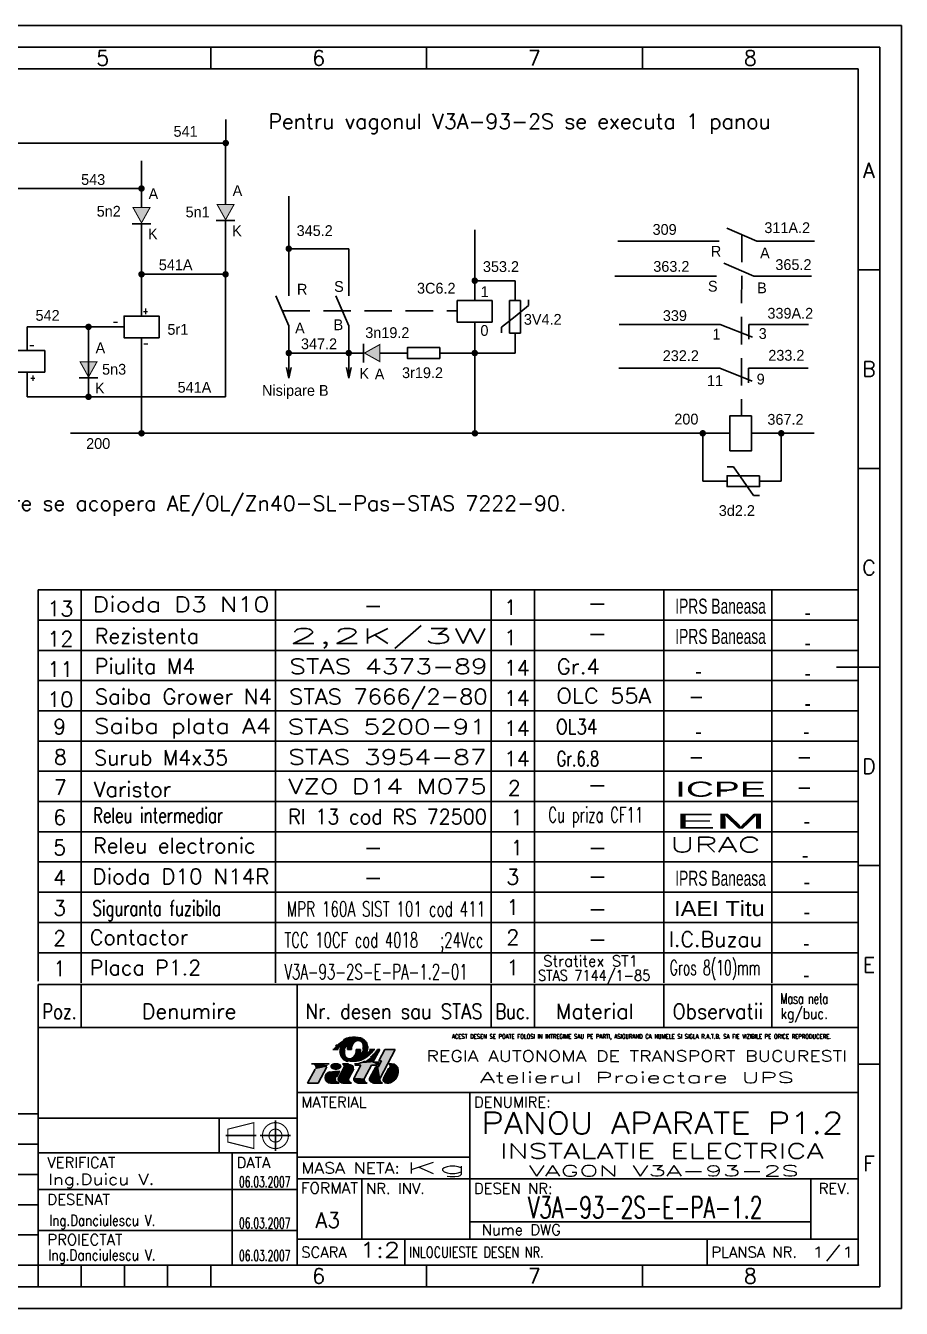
# Model space of a CAD drawing. Header units: millimetres. Extents: x 25 to 865, y 6 to 303.
# Drawn here: x 242.6 to 445.4, y 5.7 to 302.7 of the extents above; entities that cross this region are included whole.
import ezdxf
from ezdxf.enums import TextEntityAlignment as Align

# ---------------------------------------------------------------- set-up
doc = ezdxf.new("R2010")
doc.units = ezdxf.units.MM
doc.linetypes.add('DASHED2', pattern=[9.525, 6.35, -3.175])
doc.layers.add('LIN_GR', color=3, linetype='Continuous')
doc.layers.add('LIN_SUB', color=7, linetype='Continuous')
doc.styles.add('ISO', font='SIMPLEX.shx')
doc.styles.add('ISOCP', font='SIMPLEX.SHX')
doc.styles.add('ROMANC', font='romanc')
doc.styles.add('ROMANS', font='romans', dxfattribs={"width": 0.8})

# ---------------------------------------------------------------- blocks, each defined once
blk = doc.blocks.new('ind3_12')
at = {"color": 70}
for p, q in [((0, 55), (-190, 55)), ((-190, 55), (-190, 0)), ((-130, 55), (-130, 0)), ((-130, 40), (0, 40)), ((-190, 26), (-130, 26))]:
    blk.add_line(p, q, dxfattribs=at)
at = {"color": 40}
for p, q in [((-121.71, 49.9), (-120.46, 49.9)), ((-118.34, 49.9), (-117.36, 49.9)), ((-115.31, 49.9), (-116.29, 49.9)), ((-111.94, 49.9), (-113.19, 49.9)), ((-112.95, 48.16), (-112.68, 48.4)), ((-112.68, 48.4), (-112.61, 48.47)), ((-110.84, 49.9), (-112.41, 46.97)), ((-110.84, 49.9), (-111.36, 49.9)), ((-109.64, 49.9), (-111.01, 47.32)), ((-107.23, 49.9), (-110.77, 43.26)), ((-107.23, 49.9), (-109.64, 49.9)), ((-125.82, 45.38), (-127.54, 42.15)), ((-122.56, 46.63), (-126.68, 46.63)), ((-123.11, 45.94), (-125.13, 42.15)), ((-120.12, 44.91), (-120.81, 43.6)), ((-119.12, 45.67), (-120.36, 43.36)), ((-118.05, 46.63), (-119.46, 46.63)), ((-116.85, 45.42), (-118, 43.26)), ((-115.18, 46.28), (-116.74, 43.36)), ((-116.7, 46.63), (-116.29, 46.65)), ((-116.6, 46.28), (-115.18, 46.28)), ((-116.29, 46.65), (-115.69, 46.73)), ((-115.69, 46.73), (-115.27, 46.82)), ((-115.27, 46.82), (-114.78, 46.97)), ((-114.78, 46.97), (-114.27, 47.24)), ((-112.77, 46.28), (-114.38, 43.26)), ((-111.75, 45.93), (-113.13, 43.36)), ((-112.77, 46.28), (-111.36, 46.28)), ((-112.41, 46.97), (-110.99, 46.97)), ((-111.75, 45.93), (-111.15, 45.93)), ((-110.99, 46.97), (-111.36, 46.28)), ((-110.41, 47.32), (-111.15, 45.93)), ((-111.01, 47.32), (-110.41, 47.32)), ((-108.74, 45.59), (-109.99, 43.26)), ((-108.78, 46.63), (-108.09, 46.63)), ((-125.13, 42.15), (-127.54, 42.15)), ((-120.23, 42.15), (-122.21, 42.15)), ((-117.39, 42.15), (-119.15, 42.15)), ((-117.39, 42.15), (-117.72, 42.33)), ((-113.77, 42.15), (-115.53, 42.15)), ((-113.77, 42.15), (-114.1, 42.33)), ((-110.16, 42.15), (-111.92, 42.15)), ((-110.16, 42.15), (-110.49, 42.33))]:
    blk.add_line(p, q, dxfattribs=at)
at = {"color": 240}
for p, q in [((-90, 40), (-90, 6)), ((-130, 34), (-190, 34)), ((-148, 34), (-148, 26)), ((-135, 33.5), (-135, 26.5)), ((-146.5, 30), (-139.5, 30)), ((-138.5, 30), (-131.5, 30)), ((-145, 26), (-145, 0)), ((-130, 25), (-90, 25)), ((-130, 20), (0, 20)), ((-115, 20), (-115, 6)), ((-11, 20), (-11, 6)), ((-190, 17.5), (-130, 17.5)), ((-90, 10), (-11, 10)), ((-190, 8), (-130, 8)), ((-130, 6), (0, 6)), ((-105, 6), (-105, 0)), ((-35, 6), (-35, 0))]:
    blk.add_line(p, q, dxfattribs=at)
at = {"color": 40}
for points in [[(-114.74, 49.9, 0.04888), (-114.64, 50.37, 0.067418), (-114.64, 50.71, 0.012512), (-114.71, 51.12, 0.046313), (-114.74, 51.23, 0.02866), (-114.83, 51.43, 0.04799), (-114.9, 51.53, 0.027533), (-115.01, 51.65, 0.02878), (-115.12, 51.74, 0.020408), (-115.27, 51.85, 0.028785), (-115.38, 51.91, 0.02307), (-115.48, 51.96, 0.025276), (-115.58, 51.99, 0.029587), (-115.69, 52.01, 0.0261), (-115.8, 52.02, 0.034106), (-115.93, 52.02, 0.03305), (-116.05, 52, 0.031407), (-116.17, 51.97, 0.027201), (-116.3, 51.91, 0.027571), (-116.45, 51.82, 0.032433), (-116.58, 51.73, 0.017982), (-116.7, 51.62, 0.025528), (-116.79, 51.53, 0.009898), (-116.89, 51.41, 0.014131), (-116.96, 51.31, 0.005952), (-117.02, 51.22, 0.007874), (-117.06, 51.15, 0.013516), (-117.13, 51.03, 0.012262), (-117.2, 50.9, 0.010996), (-117.25, 50.78, 0.020912), (-117.28, 50.71, 0.006638), (-117.28, 50.69, 0.003922), (-117.3, 50.64, 0.014081), (-117.33, 50.52, 0.011261), (-117.36, 50.37, 0.018498), (-117.36, 50.34, 0.00311), (-117.38, 50.18, 0.039527), (-117.38, 50.07, 0.0256), (-117.36, 49.9)], [(-113.68, 49.9, 0.047001), (-113.61, 50.39, 0.072657), (-113.64, 50.71, 0.024176), (-113.81, 51.3, 0.05712), (-113.92, 51.53, 0.02409), (-114.05, 51.71, 0.014395), (-114.28, 51.99, 0.046768), (-114.45, 52.15, 0.031027), (-114.74, 52.35)], [(-119.97, 49.9, 0.047001), (-120.05, 49.4, 0.072657), (-120.01, 49.08, 0.024176), (-119.84, 48.49, 0.05712), (-119.73, 48.26, 0.02409), (-119.6, 48.09, 0.014395), (-119.38, 47.81, 0.046768), (-119.2, 47.65, 0.031027), (-118.91, 47.44)], [(-118.91, 49.9, 0.04888), (-119.02, 49.43, 0.067418), (-119.01, 49.08, 0.012512), (-118.94, 48.67, 0.046313), (-118.91, 48.56, 0.02866), (-118.82, 48.37, 0.04799), (-118.75, 48.26, 0.027533), (-118.64, 48.15, 0.02878), (-118.53, 48.05, 0.020408), (-118.39, 47.95, 0.028785), (-118.28, 47.88, 0.02307), (-118.17, 47.84, 0.025276), (-118.07, 47.8, 0.029587), (-117.97, 47.78, 0.0261), (-117.85, 47.77, 0.034106), (-117.73, 47.77, 0.03305), (-117.6, 47.79, 0.031407), (-117.48, 47.83, 0.027201), (-117.36, 47.88, 0.027571), (-117.2, 47.97, 0.032433), (-117.07, 48.06, 0.017982), (-116.95, 48.18, 0.025528), (-116.87, 48.26, 0.009898), (-116.76, 48.39, 0.014131), (-116.7, 48.48, 0.005952), (-116.63, 48.57, 0.007874), (-116.59, 48.64, 0.013516), (-116.52, 48.76, 0.012262), (-116.45, 48.9, 0.010996), (-116.4, 49.02, 0.020912), (-116.38, 49.08, 0.006638), (-116.37, 49.11, 0.003922), (-116.35, 49.16, 0.014081), (-116.32, 49.28, 0.011261), (-116.29, 49.42, 0.018498), (-116.29, 49.45, 0.00311), (-116.27, 49.61, 0.039527), (-116.27, 49.73, 0.0256), (-116.29, 49.9)]]:
    blk.add_lwpolyline(points, format="xyb", dxfattribs=at)
at = {"color": 40, "flags": 128}
blk.add_lwpolyline([(-108.71, 42.18, 0.07519), (-108.1, 42.37, 0.103495), (-107.27, 43.01, 0.091904), (-106.74, 43.94, 0.085107), (-106.54, 45.08, 0.085107)], format="xyb", dxfattribs=at)
at = {"color": 240}
for points in [[(-146, 31.5, 0.25, 0.25, 0), (-140, 33, 0.25, 0.25, 0), (-140, 27, 0.25, 0.25, 0), (-146, 28.5, 0.25, 0.25, 0)], [(-135, 31.5, 0.25, 0.25, 1), (-135, 28.5, 0.25, 0.25, 1)]]:
    blk.add_lwpolyline(points, format="xyseb", close=True, dxfattribs=at)
blk.add_lwpolyline([(-135, 33, 0.25, 0.25, 1), (-135, 27, 0.25, 0.25, 1), (-135, 33, 0.25, 0.25, 1)], format="xyseb", dxfattribs=at)
at = {"color": 40}
for centre, radius, start, end in [((-96.55, 26.7), 34.29, 134.6817, 135.4865), ((-117.71, 49.53), 2.3, 144.0002, 170.76), ((-117.8, 49.83), 2.74, 113.911, 122.24), ((-115.81, 45.34), 7.65, 108.9325, 113.911), ((-115.07, 49.86), 3.27, 161.7905, 179.2848), ((-117.59, 50.52), 2.17, 96.8211, 108.9325), ((-116.41, 40.67), 12.1, 91.6964, 96.8211), ((-116.61, 47.25), 5.51, 78.6042, 91.6964), ((-116, 50.28), 2.42, 58.8019, 78.6042), ((-118.58, 49.94), 3.27, 341.7905, 359.2848), ((-115.94, 50.27), 2.3, 324.0002, 350.76), ((-145.94, 81.79), 47.13, 315, 315.973), ((-113.12, 49.86), 0.893, 316.8981, 318.6566), ((-115.09, 51.98), 4.23, 315.973, 321.3402), ((-122.28, 57.73), 13.43, 321.3402, 324.353), ((-122.21, 43.44), 1.29, 94.5979, 270), ((-177.94, 750.15), 707.62, 274.50891, 274.68697), ((-119.73, 46), 0.689, 331.9275, 66.4849), ((-117.66, 49.52), 2.42, 238.8019, 258.6042), ((-108.09, 45.08), 1.55, 0, 90), ((-120.23, 42.84), 0.689, 201.8729, 270), ((-119.75, 43.03), 0.689, 151.9275, 234.4615), ((-119.15, 43.87), 1.72, 234.4615, 270), ((-117.39, 42.94), 0.689, 151.9275, 241.9275), ((-116.14, 43.03), 0.689, 151.9275, 234.4615), ((-115.53, 43.87), 1.72, 234.4615, 270), ((-113.78, 42.94), 0.689, 151.9275, 241.9275), ((-112.52, 43.03), 0.689, 151.9275, 234.4615), ((-111.92, 43.87), 1.72, 234.4615, 270), ((-110.16, 42.94), 0.689, 151.9275, 241.9275), ((-109.38, 42.94), 0.689, 151.9275, 242.7821), ((-108.99, 43.7), 1.55, 242.7821, 280.2311)]:
    blk.add_arc(centre, radius, start, end, dxfattribs=at)
blk.add_point((0, 0))
for points in [[(-121.71, 49.9), (-120.46, 49.9), (-121.21, 50.52), (-120.18, 50.33)], [(-121.21, 50.52), (-120.18, 50.33), (-120.72, 51.03), (-119.93, 50.59)], [(-120.72, 51.03), (-119.93, 50.59), (-120.22, 51.49), (-119.57, 50.88)], [(-120.22, 51.49), (-119.57, 50.88), (-119.6, 51.93), (-118.18, 50.88)], [(-119.57, 50.88), (-118.18, 50.88), (-119.84, 50.38), (-118.6, 50.45)], [(-119.6, 51.93), (-118.18, 50.88), (-118.87, 52.35), (-118.18, 50.88)], [(-118.87, 52.35), (-118.18, 50.88), (-118.21, 52.6), (-118.18, 50.88)], [(-117.31, 50.61), (-118.27, 50.54), (-117.37, 50.27), (-118.32, 50.22)], [(-117.09, 51.1), (-118.18, 50.88), (-117.31, 50.61), (-118.27, 50.54)], [(-118.21, 52.6), (-118.18, 50.88), (-117.81, 52.68), (-118.18, 50.88)], [(-116.87, 52.76), (-118.18, 50.88), (-116.31, 52.75), (-118.18, 50.88)], [(-117.81, 52.68), (-118.18, 50.88), (-116.87, 52.76), (-118.18, 50.88)], [(-116.08, 51.99), (-116.31, 52.75), (-116.62, 51.7), (-118.18, 50.88)], [(-116.62, 51.7), (-118.18, 50.88), (-117.09, 51.1), (-118.18, 50.88)], [(-115.84, 51.99), (-116.08, 51.99), (-116.32, 51.86)], [(-116.31, 52.75), (-115.41, 52.63), (-115.84, 52.71)], [(-115.54, 51.98), (-115.41, 52.63), (-116.08, 51.99), (-116.31, 52.75)], [(-115.84, 51.99), (-115.54, 51.98), (-115.91, 51.97), (-115.51, 51.96)], [(-115.73, 51.96), (-115.33, 51.85), (-115.51, 51.96)], [(-115.09, 51.72), (-114.87, 52.42), (-115.54, 51.98), (-115.41, 52.63)], [(-115.41, 52.63), (-114.87, 52.42), (-115.11, 52.53)], [(-114.87, 51.48), (-114.18, 51.87), (-115.09, 51.72), (-114.87, 52.42)], [(-114.87, 52.42), (-114.18, 51.87), (-114.48, 52.17)], [(-114.68, 50.99), (-113.86, 51.41), (-114.87, 51.48), (-114.18, 51.87)], [(-114.63, 50.55), (-113.67, 50.85), (-114.68, 50.99), (-113.86, 51.41)], [(-114.65, 50.25), (-113.62, 50.26), (-114.63, 50.55), (-113.67, 50.85)], [(-113.67, 50.85), (-113.62, 50.26), (-113.61, 50.56)], [(-119.97, 49.9), (-118.91, 49.9), (-120.05, 49.4), (-119, 49.53)], [(-120.05, 49.4), (-119, 49.53), (-119.94, 48.79), (-119, 49.02)], [(-120.05, 49.4), (-119.94, 48.79), (-120.04, 49.24)], [(-120.04, 49.24), (-119.94, 48.79), (-120.03, 49.13)], [(-119.84, 50.38), (-118.6, 50.45), (-119.97, 49.9), (-118.91, 49.9)], [(-119.94, 48.79), (-119, 49.02), (-119.72, 48.25), (-118.92, 48.6)], [(-119.72, 48.25), (-118.92, 48.6), (-119.33, 47.76), (-118.75, 48.27)], [(-119.33, 47.76), (-118.75, 48.27), (-118.77, 47.37), (-118.43, 47.98)], [(-118.77, 47.37), (-118.43, 47.98), (-118.32, 47.19), (-118.12, 47.82)], [(-117.37, 50.27), (-118.32, 50.22), (-117.36, 49.9), (-118.34, 49.9)], [(-118.32, 47.19), (-118.12, 47.82), (-117.71, 47.07), (-117.72, 47.77)], [(-117.71, 47.07), (-117.72, 47.77), (-117.14, 47.03), (-117.33, 47.9)], [(-117.14, 47.03), (-117.33, 47.9), (-116.45, 47.06), (-117.04, 48.09)], [(-116.45, 47.06), (-117.04, 48.09), (-115.94, 47.1), (-116.74, 48.42)], [(-116.7, 48.48), (-115.12, 47.31), (-116.74, 48.42)], [(-116.7, 48.48), (-116.7, 48.48), (-116.74, 48.42)], [(-115.94, 47.1), (-116.74, 48.42), (-115.12, 47.31), (-116.74, 48.42)], [(-116.45, 48.9), (-115.12, 47.31), (-116.7, 48.48)], [(-116.4, 49.03), (-115.48, 48.92), (-116.45, 48.9), (-115.12, 47.31)], [(-116.29, 49.44), (-115.35, 49.44), (-116.4, 49.03), (-115.48, 48.92)], [(-116.29, 49.9), (-115.31, 49.9), (-116.29, 49.44), (-115.35, 49.44)], [(-115.48, 48.92), (-114.09, 48.92), (-115.01, 49.4), (-113.85, 49.33)], [(-115.48, 48.92), (-114.59, 48.13), (-115.12, 47.31)], [(-115.48, 48.92), (-114.09, 48.92), (-114.18, 47.78), (-115.12, 47.31)], [(-115.01, 49.4), (-113.85, 49.33), (-114.75, 49.87), (-113.72, 49.72)], [(-114.75, 49.87), (-113.72, 49.72), (-114.65, 50.25), (-113.62, 50.26)], [(-114.09, 48.92), (-114.18, 47.78), (-114.59, 48.13)], [(-114.09, 48.92), (-113.61, 48.17), (-114.18, 47.78)], [(-113.69, 49.23), (-112.95, 48.75), (-114.09, 48.92), (-113.61, 48.17)], [(-113.49, 47.75), (-113.9, 47.46), (-112.41, 46.97)], [(-113.4, 49.55), (-112.44, 49.28), (-113.69, 49.23), (-112.95, 48.75)], [(-113.03, 48.1), (-112.41, 46.97), (-113.49, 47.75), (-112.41, 46.97)], [(-113.19, 49.9), (-111.94, 49.9), (-113.4, 49.55), (-112.44, 49.28)], [(-112.65, 48.42), (-112.41, 46.97), (-113.03, 48.1), (-112.41, 46.97)], [(-112.22, 48.86), (-112.41, 46.97), (-112.65, 48.42), (-112.41, 46.97)], [(-111.36, 49.9), (-110.84, 49.9), (-111.76, 49.37), (-112.41, 46.97)], [(-111.76, 49.37), (-112.41, 46.97), (-112.22, 48.86), (-112.41, 46.97)], [(-110.41, 47.32), (-107.23, 49.9), (-111.15, 45.93), (-110.73, 43.34)], [(-109.64, 49.9), (-107.23, 49.9), (-111.01, 47.32), (-110.41, 47.32)], [(-125.82, 45.38), (-123.11, 45.94), (-127.54, 42.15), (-125.13, 42.15)], [(-126.68, 46.63), (-122.56, 46.63), (-126.26, 46.53), (-122.84, 46.34)], [(-126.26, 46.53), (-122.84, 46.34), (-125.96, 46.29), (-123.05, 46.05)], [(-123.05, 46.05), (-125.96, 46.29), (-123.11, 45.94), (-125.77, 45.87)], [(-125.76, 45.63), (-123.11, 45.94), (-125.82, 45.38)], [(-125.77, 45.87), (-123.11, 45.94), (-125.76, 45.63), (-123.11, 45.94)], [(-122.31, 44.73), (-120.12, 44.91), (-123.17, 44.3), (-120.81, 43.6)], [(-122.31, 44.73), (-123.17, 44.3), (-122.7, 44.64), (-123.04, 44.43)], [(-122.28, 46.18), (-122.28, 45.84), (-122.31, 46.03)], [(-122.2, 46.34), (-122.22, 45.73), (-122.28, 46.18), (-122.28, 45.84)], [(-122.07, 46.5), (-122.04, 45.53), (-122.2, 46.34), (-122.22, 45.73)], [(-121.94, 46.59), (-121.9, 45.43), (-122.07, 46.5), (-122.04, 45.53)], [(-121.78, 46.68), (-121.71, 45.34), (-121.94, 46.59), (-121.9, 45.43)], [(-121.62, 46.75), (-121.56, 45.28), (-121.78, 46.68), (-121.71, 45.34)], [(-121.46, 46.79), (-121.43, 45.25), (-121.62, 46.75), (-121.56, 45.28)], [(-121.33, 46.82), (-121.31, 45.23), (-121.46, 46.79), (-121.43, 45.25)], [(-121.21, 46.83), (-121.2, 45.22), (-121.33, 46.82), (-121.31, 45.23)], [(-121.21, 46.83), (-121.1, 46.84), (-121.09, 45.21)], [(-121.09, 45.21), (-120.9, 45.21), (-121.21, 46.83), (-121.2, 45.22)], [(-121.1, 46.84), (-120.91, 46.84), (-121.09, 45.21), (-120.9, 45.21)], [(-120.9, 45.21), (-120.91, 46.84), (-120.81, 45.22), (-120.81, 46.83)], [(-120.81, 45.22), (-120.81, 46.83), (-120.68, 45.23), (-120.69, 46.82)], [(-120.68, 45.23), (-120.69, 46.82), (-120.56, 45.25), (-120.55, 46.79)], [(-120.56, 45.25), (-120.55, 46.79), (-120.42, 45.29), (-120.43, 46.76)], [(-120.42, 45.29), (-120.43, 46.76), (-120.27, 45.34), (-120.27, 46.7)], [(-120.36, 43.36), (-116.85, 45.42), (-120.42, 42.88), (-118, 43.26)], [(-119.12, 45.67), (-116.78, 45.9), (-120.36, 43.36), (-116.85, 45.42)], [(-120.27, 45.34), (-120.27, 46.7), (-120.14, 45.41), (-120.13, 46.63)], [(-120.14, 45.41), (-120.13, 46.63), (-119.97, 45.52), (-119.99, 46.54)], [(-119.97, 45.52), (-119.99, 46.54), (-119.84, 45.65), (-119.88, 46.44)], [(-119.84, 45.65), (-119.88, 46.44), (-119.74, 45.8), (-119.77, 46.3)], [(-119.74, 45.8), (-119.77, 46.3), (-119.71, 45.9), (-119.72, 46.2)], [(-119.72, 46.2), (-119.71, 45.9), (-119.7, 46.13), (-119.69, 46.02)], [(-119.46, 46.63), (-118.05, 46.63), (-119.08, 46.21), (-117.05, 46.31)], [(-119.25, 46.4), (-119.09, 46.04), (-119.08, 46.21)], [(-119.08, 46.21), (-117.05, 46.31), (-119.12, 45.67), (-116.78, 45.9)], [(-118.05, 46.63), (-117.05, 46.31), (-117.7, 46.59), (-117.41, 46.5)], [(-117.05, 46.31), (-116.78, 45.9), (-116.88, 46.12)], [(-116.78, 45.9), (-116.85, 45.42), (-116.77, 45.67)], [(-115.18, 46.28), (-112.77, 46.28), (-116.74, 43.36), (-114.38, 43.26)], [(-116.22, 46.66), (-116.7, 46.63), (-116.6, 46.28)], [(-116.6, 46.28), (-111.36, 46.28), (-116.22, 46.66), (-112.41, 46.97)], [(-116.22, 46.66), (-115.25, 46.82), (-115, 46.76)], [(-115.25, 46.82), (-114.79, 46.97), (-115, 46.76)], [(-115, 46.76), (-115, 46.76), (-114.79, 46.97), (-114.45, 46.8)], [(-114.35, 47.19), (-112.41, 46.97), (-114.79, 46.97), (-114.45, 46.8)], [(-113.9, 47.46), (-112.41, 46.97), (-114.35, 47.19), (-112.41, 46.97)], [(-111.75, 45.93), (-111.15, 45.93), (-113.13, 43.36), (-110.77, 43.26)], [(-112.41, 46.97), (-110.99, 46.97), (-111.36, 46.28)], [(-111.15, 45.93), (-110.77, 43.26), (-110.73, 43.34)], [(-109.99, 43.26), (-108.74, 45.59), (-106.74, 43.94)], [(-108.78, 46.63), (-108.43, 46.63), (-108.69, 46.43), (-108.49, 46.44)], [(-108.74, 45.59), (-108.09, 46.63), (-108.66, 45.8)], [(-108.74, 45.59), (-106.98, 46.16), (-108.09, 46.63)], [(-108.74, 45.59), (-106.54, 45.08), (-106.98, 46.16)], [(-108.74, 45.59), (-106.74, 43.94), (-106.54, 45.08)], [(-108.69, 46.43), (-108.49, 46.44), (-108.64, 46.23), (-108.56, 46.21)], [(-108.43, 46.63), (-108.63, 46.02), (-108.09, 46.63), (-108.66, 45.8)], [(-108.66, 45.8), (-108.66, 45.8), (-108.43, 46.63), (-108.63, 46.02)], [(-108.64, 46.23), (-108.56, 46.21), (-108.63, 46.02)], [(-108.09, 46.63), (-106.98, 46.16), (-107.61, 46.55), (-107.23, 46.37)], [(-106.98, 46.16), (-106.54, 45.08), (-106.83, 45.98), (-106.62, 45.57)], [(-106.54, 45.08), (-106.74, 43.94), (-106.59, 44.51)], [(-123.17, 44.3), (-120.81, 43.6), (-123.49, 43.38), (-120.95, 43.16)], [(-123.17, 44.3), (-123.49, 43.38), (-123.29, 44.14), (-123.45, 43.79)], [(-123.49, 43.38), (-120.95, 43.16), (-123.49, 43.38), (-120.87, 42.58)], [(-123.49, 43.38), (-123.1, 42.51), (-123.42, 43), (-123.25, 42.69)], [(-123.49, 43.38), (-120.87, 42.58), (-123.1, 42.51), (-120.62, 42.27)], [(-123.1, 42.51), (-122.21, 42.15), (-122.93, 42.37), (-122.61, 42.22)], [(-123.1, 42.51), (-120.62, 42.27), (-122.21, 42.15), (-120.23, 42.15)], [(-120.42, 42.88), (-120.36, 43.36), (-120.43, 43.1)], [(-120.42, 42.88), (-118, 43.26), (-120.15, 42.47), (-118.06, 42.75)], [(-120.15, 42.47), (-120.42, 42.88), (-120.32, 42.64)], [(-120.15, 42.47), (-118.06, 42.75), (-119.15, 42.15), (-117.72, 42.33)], [(-119.15, 42.15), (-120.15, 42.47), (-119.72, 42.25)], [(-119.15, 42.15), (-117.72, 42.33), (-117.39, 42.15)], [(-118.02, 43.03), (-117.9, 42.55), (-118.06, 42.75)], [(-116.74, 43.36), (-116.81, 42.88), (-116.82, 43.14)], [(-116.74, 43.36), (-114.38, 43.26), (-116.81, 42.88), (-114.44, 42.75)], [(-116.52, 42.46), (-116.81, 42.88), (-116.71, 42.66)], [(-116.81, 42.88), (-114.44, 42.75), (-116.52, 42.46), (-114.12, 42.34)], [(-115.53, 42.15), (-116.54, 42.47), (-116.1, 42.25)], [(-116.52, 42.46), (-114.12, 42.34), (-115.53, 42.15), (-113.77, 42.15)], [(-114.42, 42.94), (-114.29, 42.55), (-114.44, 42.75)], [(-114.36, 43.31), (-114.4, 43.15), (-114.38, 43.26)], [(-113.13, 43.36), (-113.19, 42.89), (-113.2, 43.13)], [(-113.13, 43.36), (-110.77, 43.26), (-113.19, 42.89)], [(-113.19, 42.89), (-110.77, 43.26), (-110.82, 42.72)], [(-112.92, 42.47), (-113.19, 42.89), (-113.1, 42.66)], [(-113.19, 42.89), (-110.82, 42.72), (-112.92, 42.47)], [(-112.92, 42.47), (-110.82, 42.72), (-111.92, 42.15)], [(-111.92, 42.15), (-112.92, 42.47), (-112.49, 42.25)], [(-110.82, 42.72), (-111.92, 42.15), (-110.49, 42.33)], [(-110.49, 42.33), (-110.16, 42.15), (-111.92, 42.15)], [(-110.8, 42.98), (-110.66, 42.53), (-110.82, 42.72)], [(-110.73, 43.34), (-110.78, 43.14), (-110.77, 43.26)], [(-109.99, 43.26), (-110.04, 42.73), (-110.07, 42.99)], [(-110.04, 42.73), (-109.99, 43.26), (-109.7, 42.32)], [(-109.7, 42.32), (-110.04, 42.73), (-109.91, 42.5)], [(-109.99, 43.26), (-107.27, 43.01), (-106.74, 43.94)], [(-109.99, 43.26), (-108.1, 42.37), (-107.27, 43.01)], [(-109.99, 43.26), (-108.71, 42.18), (-108.1, 42.37)], [(-109.99, 43.26), (-109.7, 42.32), (-108.71, 42.18)], [(-108.71, 42.18), (-109.7, 42.32), (-109.23, 42.17)], [(-109.7, 42.32), (-109.7, 42.32), (-108.71, 42.18)], [(-107.27, 43.01), (-108.1, 42.37), (-107.66, 42.64)], [(-106.74, 43.94), (-107.27, 43.01), (-106.96, 43.45)]]:
    blk.add_solid(points, dxfattribs=at)
at = {"color": 40, "style": 'ISO', "width": 0.77078}
blk.add_text('ACEST DESEN SE POATE FOLOSI IN INTREGIME SAU PE PARTI, ASIGURAND CA NUMELE SI SIGLA R.A.T.B. SA FIE VIZIBILE PE ORICE REPRODUCERE.', height=1, dxfattribs=at).set_placement((-94.13, 52.45), (-6.3, 52.45), align=Align.FIT)
at = {"color": 240}
for s, style, width, p, p2 in [('REGIA AUTONOMA DE TRANSPORT BUCURESTI', 'ROMANC', 1.063101, (-100.04, 47.17), (-2.58, 47.17)), ('Atelierul Proiectare UPS', 'ROMANC', 1.425107, (-87.65, 42.18), (-14.86, 42.18)), ('MASA NETA:', 'ISO', 1.009422, (-129, 21.25), (-106.17, 21.25)), ('FORMAT', 'ISO', 0.917397, (-129.11, 16.61), (-115.89, 16.61)), ('INLOCUIESTE DESEN NR.', 'ISO', 0.687691, (-104, 1.75), (-72.89, 1.75))]:
    blk.add_text(s, height=2.5, dxfattribs=dict(at, style=style, width=width)).set_placement(p, p2, align=Align.FIT)
at = {"color": 240, "style": 'ISO'}
for s, p in [('MATERIAL', (-129, 36.5)), ('DENUMIRE:', (-89, 36.5)), ('VERIFICAT', (-187.81, 22.5)), ('DATA', (-144, 22.5)), ('NR. INV.', (-114, 16.5)), ('DESEN NR:', (-89, 16.5)), ('DESENAT', (-187.81, 13.97)), ('PROIECTAT', (-187.81, 4.66)), ('SCARA', (-129, 1.75)), ('PLANSA NR.', (-34, 1.75))]:
    blk.add_text(s, height=2.5, dxfattribs=at).set_placement(p)
blk.add_text('REV.', height=2.5, dxfattribs=at).set_placement((-5.5, 17.75), align=Align.MIDDLE)
at = {"color": 50, "style": 'ISO'}
for tag, height, width, p, p2 in [('MATERIAL', 3.5, 1.837708, (-127.1, 31.84), (-91.87, 31.84)), ('STAS_MATERIAL', 3.5, 2.784754, (-126.09, 25.95), (-91.75, 25.95)), ('ANSAMBLU', 3.5, 2.48631, (-83.01, 24.67), (-8.01, 24.67)), ('VERIFICAT', 2.5, 0.86708, (-187.61, 18.63), (-163.04, 18.63)), ('DESENAT', 2.5, 1.026691, (-187.39, 9.14), (-162.83, 9.14)), ('PROIECTAT', 2.5, 1.037581, (-187.61, 1.12), (-162.78, 1.12)), ('SCARA', 3.5, 1.565143, (-115.5, 1.75), (-106.11, 1.75))]:
    blk.add_attdef(tag, text='', height=height, dxfattribs=dict(at, width=width)).set_placement(p, p2, align=Align.FIT)
at = {"color": 70, "style": 'ISO'}
for tag, width, p, p2 in [('DENUMIRE_DESEN', 1.844561, (-87.29, 30.44), (-3.41, 30.44)), ('NUMAR_DESEN', 1.112195, (-76.49, 10.87), (-22.2, 10.87))]:
    blk.add_attdef(tag, text='', height=5, dxfattribs=dict(at, width=width)).set_placement(p, p2, align=Align.FIT)
at = {"color": 240, "style": 'ISO'}
for tag, width, p, p2 in [('MASA', 3.701178, (-105.03, 21.25), (-90.49, 21.25)), ('SUBANSAMBLU', 3.628523, (-76.35, 20.58), (-13.71, 20.58)), ('DATA', 0.588678, (-143.42, 18.04), (-131.51, 18.04)), ('DATA', 0.588678, (-143.42, 8.49), (-131.51, 8.49)), ('DATA', 0.588678, (-143.42, 0.97), (-131.51, 0.97)), ('PLANSA', 1.983142, (-10.91, 1.75), (-0.76, 1.75))]:
    blk.add_attdef(tag, text='', height=2.5, dxfattribs=dict(at, width=width)).set_placement(p, p2, align=Align.FIT)
at = {"color": 50, "style": 'ISO'}
blk.add_attdef('FORMAT', text='', height=3.5, dxfattribs=at).set_placement((-122.83, 8.67), align=Align.CENTER)
at = {"color": 240, "style": 'ISO'}
blk.add_attdef('NUME_DWG', (-87.2, 6.95), '', height=2.5, dxfattribs=at)

msp = doc.modelspace()

# ---------------------------------------------------------------- linework, layer by layer
at = {"color": 70}
for p, q in [((285.4259, 292.7462), (285.4259, 297.7462)), ((335.4259, 292.7462), (335.4259, 297.7462)), ((385.4259, 292.7462), (385.4259, 297.7462)), ((435.4259, 292.7462), (35.4259, 292.7462)), ((435.4259, 15.7462), (435.4259, 292.7462)), ((440.4259, 246.2462), (435.4259, 246.2462)), ((440.4259, 200.2462), (435.4259, 200.2462)), ((430.4259, 154.2462), (440.4259, 154.2462)), ((440.4259, 108.2462), (435.4259, 108.2462)), ((440.4259, 62.2462), (435.4259, 62.2462)), ((35.4259, 15.7462), (435.4259, 15.7462)), ((245.4259, 10.7462), (245.4259, 15.7462)), ((255.4259, 10.7462), (255.4259, 15.7462)), ((265.4259, 10.7462), (265.4259, 15.7462)), ((275.4259, 10.7462), (275.4259, 15.7462)), ((285.4259, 10.7462), (285.4259, 15.7462)), ((335.4259, 10.7462), (335.4259, 15.7462)), ((385.4259, 10.7462), (385.4259, 15.7462)), ((185.4259, 10.7462), (285.4259, 10.7462))]:
    msp.add_line(p, q, dxfattribs=at)
at = {"color": 2}
for p, q in [((288.918, 281.0251), (288.918, 275.5608)), ((179.4631, 275.5608), (288.8783, 275.5608)), ((288.8783, 261.3939), (288.8783, 275.4083)), ((269.4052, 260.6627), (269.4052, 271.4322)), ((184.8351, 265.0328), (269.4052, 265.0328)), ((303.5102, 263.2722), (303.5102, 251.1014)), ((269.4042, 235.4919), (269.4042, 256.8644)), ((288.8783, 257.7203), (288.8783, 216.8093)), ((346.6036, 255.467), (346.6036, 250.8362)), ((411.9594, 252.841), (404.9594, 255.841)), ((392.0972, 252.8444), (379.7577, 252.8444)), ((401.6157, 252.8444), (392.0972, 252.8444)), ((403.2512, 252.8444), (401.6157, 252.8444)), ((411.9594, 252.841), (413.3394, 252.841)), ((413.3394, 252.841), (425.3174, 252.841)), ((303.5102, 251.1014), (303.5102, 241.8399)), ((317.417, 251.0979), (303.5102, 251.0979)), ((317.417, 251.0979), (317.417, 241.8364)), ((346.6036, 250.8362), (346.6036, 241.5747)), ((411.2763, 244.7579), (404.2763, 247.7579)), ((269.4042, 245.1749), (288.8783, 245.1749)), ((355.9256, 243.6825), (346.6036, 243.6825)), ((355.9256, 243.6825), (355.9256, 239.0772)), ((391.4141, 244.7612), (379.0745, 244.7612)), ((400.9325, 244.7612), (391.4141, 244.7612)), ((402.5681, 244.7612), (400.9325, 244.7612)), ((411.2763, 244.7579), (412.6563, 244.7579)), ((412.6563, 244.7579), (424.6342, 244.7579)), ((303.5102, 240.2044), (303.5102, 241.8399)), ((317.417, 240.2009), (317.417, 241.8364)), ((346.6036, 239.0747), (346.6036, 241.5747)), ((303.5102, 233.2224), (300.5102, 240.2224)), ((317.417, 233.2189), (314.417, 240.2189)), ((350.6536, 239.0747), (342.5536, 239.0747)), ((342.5536, 239.0747), (342.5536, 234.0747)), ((350.6536, 234.0747), (350.6536, 239.0747)), ((359.0692, 237.9457), (355.9263, 235.4338)), ((359.0692, 239.2715), (359.0692, 237.9457)), ((352.7834, 232.9218), (355.9263, 235.4338)), ((242.9341, 232.9919), (265.3542, 232.9919)), ((242.9341, 232.9919), (242.9341, 227.5276)), ((257.1235, 232.9919), (257.1275, 216.8093)), ((303.5102, 233.2224), (303.5102, 231.8424)), ((303.5102, 231.8424), (303.5102, 226.5662)), ((317.417, 233.2189), (317.417, 231.8389)), ((317.417, 231.8389), (317.417, 226.5662)), ((342.5536, 234.0747), (350.6536, 234.0747)), ((346.6036, 231.5732), (346.6036, 234.0747)), ((352.7834, 231.596), (352.7834, 232.9218)), ((392.397, 233.5819), (380.0575, 233.5819)), ((401.9155, 233.5819), (392.397, 233.5819)), ((403.4155, 233.5819), (401.9155, 233.5819)), ((403.4155, 233.5819), (410.9155, 230.5819)), ((410.0766, 233.5819), (411.9155, 233.5819)), ((411.9155, 233.5819), (423.8934, 233.5819)), ((269.4042, 208.3632), (269.4042, 230.4919)), ((303.5102, 230.4146), (303.5102, 221.1531)), ((346.6036, 231.5732), (346.6036, 208.3632)), ((355.9256, 231.5772), (355.9256, 226.9464)), ((319.3422, 226.9412), (303.5102, 226.9412)), ((317.417, 226.9412), (317.417, 221.1531)), ((320.9546, 226.9412), (319.3422, 226.9412)), ((324.6281, 226.9412), (329.7434, 226.9412)), ((330.9934, 226.9412), (329.7434, 226.9412)), ((338.4934, 226.9412), (346.2286, 226.9412)), ((355.9256, 226.9464), (346.6036, 226.9464)), ((303.5102, 221.1531), (302.9662, 223.5852)), ((303.5102, 221.1531), (304.0543, 223.5852)), ((317.417, 221.1531), (316.8729, 223.5852)), ((317.417, 221.1531), (317.961, 223.5852)), ((392.3375, 223.4295), (379.9979, 223.4295)), ((401.856, 223.4295), (392.3375, 223.4295)), ((403.356, 223.4295), (401.856, 223.4295)), ((403.356, 223.4295), (410.856, 220.4295)), ((410.0171, 223.4295), (411.856, 223.4295)), ((411.856, 223.4295), (423.8339, 223.4295)), ((242.9341, 222.5276), (242.9341, 216.8093)), ((275.1882, 216.8093), (242.9341, 216.8093)), ((275.1882, 216.8093), (284.5824, 216.8093)), ((284.5824, 216.8093), (288.8783, 216.8093)), ((285.8506, 208.3632), (252.9578, 208.3632)), ((346.637, 208.3632), (285.8506, 208.3632)), ((391.2412, 208.3632), (346.637, 208.3632)), ((391.2412, 208.3632), (403.2239, 208.3632)), ((399.418, 197.2762), (399.418, 208.3632)), ((405.7239, 208.3632), (403.2239, 208.3632)), ((413.2254, 208.3632), (410.7239, 208.3632)), ((413.2254, 208.3632), (425.2081, 208.3632)), ((417.6035, 197.2762), (417.6035, 208.3632)), ((406.5079, 200.5847), (405.1058, 200.5847)), ((406.5079, 200.5847), (411.16, 193.9677)), ((405.0685, 197.2762), (399.418, 197.2762)), ((412.5685, 197.2762), (417.6035, 197.2762)), ((412.562, 193.9677), (411.16, 193.9677))]:
    msp.add_line(p, q, dxfattribs=at)
at = {"color": 1, "linetype": 'DASHED2'}
for p, q in [((408.4594, 254.341), (408.363, 212.4132)), ((302.0102, 236.7224), (342.5536, 236.7125))]:
    msp.add_line(p, q, dxfattribs=at)
at = {"color": 240}
for p, q in [((245.4259, 172.0983), (435.536, 172.0983)), ((245.4259, 165.0983), (435.536, 165.0983)), ((245.4259, 158.0983), (435.536, 158.0983)), ((245.4259, 151.0983), (435.536, 151.0983)), ((245.4259, 144.0983), (435.536, 144.0983)), ((245.4259, 137.0983), (435.536, 137.0983)), ((245.4259, 130.0983), (435.536, 130.0983)), ((245.4259, 123.0983), (435.536, 123.0983)), ((245.4259, 116.0983), (435.536, 116.0983)), ((245.4259, 109.0983), (435.536, 109.0983)), ((245.4259, 102.0983), (435.536, 102.0983)), ((245.4259, 95.0983), (435.536, 95.0983)), ((245.4259, 88.0983), (435.536, 88.0983)), ((55.4259, 50.7462), (245.536, 50.7462)), ((55.4259, 43.7462), (245.536, 43.7462)), ((55.4259, 36.7462), (245.536, 36.7462)), ((55.4259, 29.7462), (245.536, 29.7462)), ((55.4259, 22.7462), (245.536, 22.7462))]:
    msp.add_line(p, q, dxfattribs=at)
for points in [[(445.4259, 302.7462), (25.4259, 302.7462), (25.4259, 5.7462), (445.4259, 5.7462)], [(440.4259, 297.7462), (30.4259, 297.7462), (30.4259, 10.7462), (440.4259, 10.7462)]]:
    msp.add_lwpolyline(points, close=True, dxfattribs=at)
at = {"color": 2, "const_width": 0.75}
for points in [[(288.543, 275.5608, 1), (289.293, 275.5608, 1)], [(269.0302, 265.0328, 1), (269.7802, 265.0328, 1)], [(303.1352, 251.0979, 1), (303.8852, 251.0979, 1)], [(269.0292, 245.1749, 1), (269.7792, 245.1749, 1)], [(288.5033, 245.1749, 1), (289.2533, 245.1749, 1)], [(346.2286, 243.6825, 1), (346.9786, 243.6825, 1)], [(256.7485, 232.9919, 1), (257.4985, 232.9919, 1)], [(303.1352, 226.9412, 1), (303.8852, 226.9412, 1)], [(317.042, 226.9412, 1), (317.792, 226.9412, 1)], [(346.2286, 226.9424, 1), (346.9786, 226.9424, 1)], [(256.7525, 216.8093, 1), (257.5025, 216.8093, 1)], [(269.0292, 208.3632, 1), (269.7792, 208.3632, 1)], [(346.262, 208.3632, 1), (347.012, 208.3632, 1)], [(399.043, 208.3632, 1), (399.793, 208.3632, 1)], [(417.2285, 208.3632, 1), (417.9785, 208.3632, 1)]]:
    msp.add_lwpolyline(points, format="xyb", close=True, dxfattribs=at)
at = {"color": 2, "const_width": 0.24, "flags": 128}
for points in [[(288.8783, 257.8199), (290.8403, 261.3499), (286.9163, 261.3499)], [(269.4052, 257.0888), (271.3672, 260.6187), (267.4433, 260.6187)], [(321.0542, 226.9412), (324.5841, 224.9792), (324.5841, 228.9031)], [(257.1275, 221.3937), (259.0895, 224.9236), (255.1655, 224.9236)]]:
    msp.add_lwpolyline(points, close=True, dxfattribs=at)
at = {"color": 2, "flags": 128}
for points in [[(271.5701, 256.8644), (267.2383, 256.8644)], [(291.0431, 257.5956), (286.7114, 257.5956)], [(410.0766, 233.5819), (410.0766, 230.1672)], [(320.8298, 224.7763), (320.8298, 229.1081)], [(410.0171, 223.4295), (410.0171, 220.0148)], [(259.2923, 221.1693), (254.9605, 221.1693)]]:
    msp.add_lwpolyline(points, dxfattribs=at)
for points in [[(357.1756, 231.5772), (357.1756, 239.0772), (354.6756, 239.0772), (354.6756, 231.5772)], [(273.4542, 230.4919), (273.4542, 235.4919), (265.3542, 235.4919), (265.3542, 230.4919)], [(246.9841, 222.5276), (246.9841, 227.5276), (238.8841, 227.5276), (238.8841, 222.5276)], [(338.4934, 228.1912), (330.9934, 228.1912), (330.9934, 225.6912), (338.4934, 225.6912)], [(410.7239, 212.4132), (405.7239, 212.4132), (405.7239, 204.3132), (410.7239, 204.3132)], [(412.5685, 198.5262), (405.0685, 198.5262), (405.0685, 196.0262), (412.5685, 196.0262)]]:
    msp.add_lwpolyline(points, close=True, dxfattribs=at)
at = {"color": 70}
for points in [[(245.4259, 81.5266), (245.4259, 172.0983)], [(255.4259, 81.0983), (255.4259, 172.0983)], [(300.4259, 81.0983), (300.4259, 172.0983)], [(350.4259, 81.0983), (350.4259, 172.0983)], [(360.4259, 81.0983), (360.4259, 172.0983)], [(390.4259, 81.0983), (390.4259, 172.0983)], [(415.4259, 81.0983), (415.4259, 172.0983)]]:
    msp.add_lwpolyline(points, dxfattribs=at)
at = {"color": 3}
for points in [[(245.4259, 80.7462), (435.4259, 80.7462)], [(245.4259, 70.7462), (245.4259, 80.7462)], [(255.4259, 70.7462), (255.4259, 80.7462)], [(305.4259, 70.7462), (305.4259, 80.7462)], [(350.4259, 70.7462), (350.4259, 80.7462)], [(360.4259, 70.7462), (360.4259, 80.7462)], [(390.4259, 70.7462), (390.4259, 80.7462)], [(415.4259, 70.7462), (415.4259, 80.7462)]]:
    msp.add_lwpolyline(points, dxfattribs=at)
at = {"color": 2}
for points in [[(269.4145, 257.0821), (267.4894, 260.6), (271.3158, 260.6237)], [(288.8875, 257.8133), (286.9624, 261.3311), (290.7889, 261.3549)], [(321.0475, 226.9319), (324.5654, 228.857), (324.5891, 225.0306)], [(257.1367, 221.387), (255.2116, 224.9048), (259.0381, 224.9286)]]:
    msp.add_solid(points, dxfattribs=at)

# ---------------------------------------------------------------- block references
at = {"color": 1}
ref = msp.add_blockref('ind3_12', (435.4259, 15.7462), dxfattribs=at)
ref.add_attrib('DENUMIRE_DESEN', 'PANOU APARATE P1.2', dxfattribs={"color": 70, "height": 5, "style": 'ISO', "width": 0.998049}).set_placement((348.1346, 46.1843), (432.0182, 46.1843), align=Align.FIT)
ref.add_attrib('ANSAMBLU', 'INSTALATIE ELECTRICA', dxfattribs={"color": 50, "height": 3.5, "style": 'ISO', "width": 1.27485}).set_placement((352.416, 40.421), (427.4197, 40.421), align=Align.FIT)
ref.add_attrib('SUBANSAMBLU', 'VAGON V3A-93-2S', dxfattribs={"color": 240, "height": 2.5, "style": 'ISO', "width": 1.675592}).set_placement((359.0759, 36.326), (421.7112, 36.326), align=Align.FIT)
ref.add_attrib('NUMAR_DESEN', 'V3A-93-2S-E-PA-1.2', dxfattribs={"color": 70, "height": 5, "style": 'ISO', "width": 0.609626}).set_placement((358.9408, 26.6194), (413.2265, 26.6194), align=Align.FIT)
ref.add_attrib('NUME_DWG', 'Nume DWG', (348.2287, 22.696), dxfattribs={"color": 240, "height": 2.5, "style": 'ISO'})
ref.add_attrib('PLANSA', '1/1', dxfattribs={"color": 240, "height": 2.5, "style": 'ISO', "width": 1.983142}).set_placement((424.5179, 17.4962), (434.6698, 17.4962), align=Align.FIT)
ref.add_attrib('FORMAT', 'A3', dxfattribs={"color": 50, "height": 3.5, "style": 'ISO'}).set_placement((312.5917, 24.4155), align=Align.CENTER)
ref.add_attrib('SCARA', '1:2', dxfattribs={"color": 50, "height": 3.5, "style": 'ISO', "width": 1.252114}).set_placement((319.9278, 17.4962), (329.3186, 17.4962), align=Align.FIT)
ref.add_attrib('MASA', 'Kg', dxfattribs={"color": 240, "height": 2.5, "style": 'ISO', "width": 3.701178}).set_placement((330.3911, 36.9962), (344.9314, 36.9962), align=Align.FIT)
ref.add_attrib('VERIFICAT', 'Ing.Duicu V.', dxfattribs={"color": 50, "height": 2.5, "style": 'ISO', "width": 1.133873}).set_placement((247.8198, 34.3786), (272.387, 34.3786), align=Align.FIT)
ref.add_attrib('DATA', '06.03.2007', dxfattribs={"color": 240, "height": 2.5, "style": 'ISO', "width": 0.575145}).set_placement((292.0047, 33.7826), (303.9184, 33.7826), align=Align.FIT)
ref.add_attrib('DESENAT', 'Ing.Danciulescu V.', dxfattribs={"color": 50, "height": 2.5, "style": 'ISO', "width": 0.734395}).set_placement((248.0334, 24.8813), (272.6007, 24.8813), align=Align.FIT)
ref.add_attrib('DATA', '06.03.2007', dxfattribs={"color": 240, "height": 2.5, "style": 'ISO', "width": 0.575145}).set_placement((292.0047, 24.2348), (303.9184, 24.2348), align=Align.FIT)
ref.add_attrib('PROIECTAT', 'Ing.Danciulescu V.', dxfattribs={"color": 50, "height": 2.5, "style": 'ISO', "width": 0.742185}).set_placement((247.8198, 16.8624), (272.6476, 16.8624), align=Align.FIT)
ref.add_attrib('DATA', '06.03.2007', dxfattribs={"color": 240, "height": 2.5, "style": 'ISO', "width": 0.575145}).set_placement((292.0047, 16.716), (303.9184, 16.716), align=Align.FIT)

# ---------------------------------------------------------------- texts
at = {"color": 50, "style": 'ISO'}
for s, p in [('5', (260.4259, 295.2462)), ('6', (310.4259, 295.2462)), ('7', (360.4259, 295.2462)), ('8', (410.4259, 295.2462)), ('A', (437.9259, 269.2462)), ('B', (437.9259, 223.2462)), ('C', (437.9259, 177.2462)), ('D', (437.9259, 131.2462)), ('E', (437.9259, 85.2462)), ('F', (437.9259, 39.2462)), ('6', (310.4259, 13.2462)), ('7', (360.4259, 13.2462)), ('8', (410.4259, 13.2462))]:
    msp.add_text(s, height=3.5, dxfattribs=at).set_placement(p, align=Align.MIDDLE)
at = {"color": 2}
for s, p in [('541', (276.8225, 277.0134)), ('543', (255.4145, 265.8657)), ('A', (271.0392, 262.579)), ('A', (290.5123, 263.3102)), ('5n2', (259.0181, 258.5177)), ('5n1', (279.6105, 258.356)), ('K', (270.9067, 253.2688)), ('K', (290.3798, 254)), ('345.2', (305.3366, 254.0386)), ('309', (387.7927, 254.3047)), ('311A.2', (413.691, 254.7176)), ('R', (401.2981, 249.2451)), ('A', (412.7014, 248.8638)), ('541A', (273.4094, 246.1121)), ('353.2', (348.4914, 245.7135)), ('363.2', (387.9616, 245.7485)), ('365.2', (416.2406, 246.1679)), ('S', (314.0247, 241.1043)), ('S', (400.6149, 241.1619)), ('R', (305.4164, 240.4746)), ('3C6.2', (333.2273, 240.7036)), ('1', (347.9797, 239.8916)), ('B', (412.0183, 240.7806)), ('542', (244.8519, 234.4091)), ('B', (313.9085, 232.2375)), ('3V4.2', (357.9792, 233.4867)), ('339', (390.1734, 234.3595)), ('339A.2', (414.4003, 234.8973)), ('5r1', (275.4066, 231.1643)), ('A', (304.9744, 231.4695)), ('3n19.2', (321.235, 230.4162)), ('0', (347.916, 230.9182)), ('1', (401.6749, 230.0694)), ('3', (412.38, 230.2048)), ('A', (258.7615, 226.8839)), ('347.2', (306.3429, 227.8343)), ('232.2', (390.1533, 225.0833)), ('233.2', (414.6048, 225.1657)), ('5n3', (260.2671, 221.9309)), ('K', (319.8844, 220.9743)), ('A', (323.4314, 220.8246)), ('3r19.2', (329.759, 221.1394)), ('K', (258.6289, 217.5737)), ('541A', (277.763, 217.7583)), ('11', (400.385, 219.3014)), ('9', (411.9078, 219.6691)), ('Nisipare B', (297.3208, 217.0336)), ('200', (392.8364, 210.399)), ('367.2', (414.3944, 210.3362)), ('200', (256.5758, 204.7334)), ('3d2.2', (403.1327, 189.2203))]:
    msp.add_text(s, height=2.5, dxfattribs=at).set_placement(p)
at = {"color": 50}
for s, width, p, p2 in [('IPRS Baneasa', 0.529412, (393.0415, 166.5804), (414.0415, 166.5804)), ('IPRS Baneasa', 0.529412, (393.0415, 159.5804), (414.0415, 159.5804)), ('ICPE', 1.8, (392.9994, 124.2052), (413.9994, 124.2052)), ('    -    ', 0.666667, (393.5418, 124.2014), (414.5418, 124.2014)), ('EM', 3.6, (393.0415, 116.7905), (414.0415, 116.7905)), ('IPRS Baneasa', 0.529412, (393.0415, 103.5804), (414.0415, 103.5804)), ('IAEI Titu', 0.818182, (392.7804, 96.573), (413.7804, 96.573))]:
    msp.add_text(s, height=3.5, dxfattribs=dict(at, width=width)).set_placement(p, p2, align=Align.FIT)
for p in [(423.721, 165.0983), (423.721, 158.0983), (398.4131, 151.5718), (423.721, 151.0983), (423.721, 144.0983), (398.4131, 137.5718), (423.4131, 137.5718), (423.5415, 116.7905), (423.1494, 108.9549), (423.5415, 102.7905), (423.5415, 95.7905), (423.4131, 88.5718), (423.4131, 81.2197)]:
    msp.add_text('-', height=3.5, dxfattribs=at).set_placement(p, align=Align.CENTER)
at = {"color": 2, "style": 'ROMANS', "width": 0.8}
for tag, p, s in [('+', (269.6873, 235.9494), '1'), ('-', (262.7119, 233.4415), '2'), ('-', (269.7169, 228.4009), '2'), ('-', (243.3231, 228.0136), '2'), ('+', (243.5659, 220.4851), '1')]:
    msp.add_attdef(tag, p, s, height=1.5, dxfattribs=at)
at = {"layer": 'LIN_GR', "color": 3, "style": 'ISOCP'}
for s, p in [('13', (250.6054, 166.0061)), ('12', (250.6054, 159.0061)), ('11', (250.6054, 152.0061)), ('10', (250.6054, 145.0061)), ('9', (250.4259, 138.6983)), ('6', (250.4259, 117.6983)), ('5', (250.4259, 110.6983)), ('4', (250.4259, 103.6983)), ('3', (250.4259, 96.6983)), ('2', (250.4259, 89.6983)), ('1', (250.4259, 82.6983))]:
    msp.add_text(s, height=3.5, dxfattribs=at).set_placement(p, align=Align.CENTER)
for s, p in [('8', (249.0904, 131.6583)), ('7', (249.0904, 124.6583))]:
    msp.add_text(s, height=3.5, dxfattribs=at).set_placement(p)
at = {"layer": 'LIN_SUB', "color": 2, "style": 'ISOCP'}
for s, p in [('Pentru vagonul V3A-93-2S se executa 1 panou', (298.8064, 278.826)), ('1.Organele de asamblare se acopera AE/OL/Zn40-SL-Pas-STAS 7222-90.', (184.5288, 190.4131)), ('Releu electronic', (258.1969, 111.1545))]:
    msp.add_text(s, height=3.5, dxfattribs=at).set_placement(p)
for s, height, width, p, p2 in [('Dioda D3 N10', 3.5, 1.133641, (258.0415, 166.9939), (299.0415, 166.9939)), ('URAC', 3.5, 1.575, (391.8831, 111.3481), (412.8831, 111.3481)), ('Dioda D10 N14R', 3.5, 0.972332, (258.0415, 103.9939), (299.0415, 103.9939)), ('Stratitex ST1', 2.5, 0.928643, (362.4259, 84.9316), (384.4259, 84.9316)), ('STAS 7144/1-85', 2.5, 0.8, (361.2481, 81.5796), (387.2481, 81.5796)), ('Masa neta', 2.5, 0.573913, (417.4259, 76.2462), (428.4259, 76.2462)), ('Poz.', 3.5, 0.813559, (246.4259, 72.7462), (254.4259, 72.7462)), ('Buc.', 3.5, 0.8, (351.4259, 72.7462), (359.4259, 72.7462)), ('Material', 3.5, 0.93913, (365.4259, 72.7462), (383.4259, 72.7462)), ('Observatii', 3.5, 0.851351, (392.4259, 72.7462), (413.4259, 72.7462)), ('kg/buc.', 2.5, 0.796552, (417.4259, 72.7462), (428.4259, 72.7462))]:
    msp.add_text(s, height=height, dxfattribs=dict(at, width=width)).set_placement(p, p2, align=Align.FIT)
at = {"layer": 'LIN_SUB', "color": 50, "style": 'ISOCP'}
for s, p in [('1', (353.3506, 166.2927)), ('Rezistenta', (258.6033, 159.6844)), ('1', (353.3506, 159.2927)), ('Piulita M4', (258.6033, 152.6844)), ('14', (353.3506, 152.2927)), ('14', (353.3506, 145.2927)), ('14', (353.3506, 138.2927)), ('Surub M4x35', (258.4313, 131.4888)), ('14', (353.3506, 131.2927)), ('Varistor', (258.393, 124.1535)), ('2', (354.2677, 124.4859)), ('1', (354.8726, 117.645)), ('1', (354.8726, 110.645)), ('Contactor', (257.4259, 89.8983)), ('I.C.Buzau', (391.5435, 89.4676)), ('Placa P1.2', (257.4259, 82.8983))]:
    msp.add_text(s, height=3.5, dxfattribs=at).set_placement(p)
for s, width, p, p2 in [('   -   ', 0.942857, (311.7048, 166.7593), (333.7048, 166.7593)), ('   -   ', 0.942857, (363.6236, 167.2695), (385.6236, 167.2695)), ('2,2K/3W', 2.075188, (303.6033, 159.6607), (349.6033, 159.6607)), ('   -   ', 0.942857, (363.6236, 160.2695), (385.6236, 160.2695)), ('STAS 4373-89', 1.159664, (303.6033, 152.6607), (349.6033, 152.6607)), ('Gr.4', 1.018148, (365.5846, 152.6037), (375.5964, 152.6037)), ('Saiba Grower N4', 0.924812, (258.6033, 145.6607), (299.6033, 145.6607)), ('STAS 7666/2-80', 0.982206, (303.6033, 145.6607), (349.6033, 145.6607)), ('OLC 55A', 0.977778, (365.5079, 145.8335), (387.5079, 145.8335)), ('Saiba plata A4', 1.029289, (258.4313, 138.8326), (299.4313, 138.8326)), ('STAS 5200-91', 1.2, (303.2592, 138.6607), (349.2592, 138.6607)), ('OL34', 0.778865, (365.4313, 138.6671), (375.0373, 138.6671)), ('STAS 3954-87', 1.154812, (303.3805, 131.6433), (349.3805, 131.6433)), ('Gr.6.8', 0.668788, (365.5923, 131.2772), (375.4012, 131.2772)), ('VZO D14 M075', 1.174468, (303.393, 124.8539), (349.393, 124.8539)), ('   -   ', 0.942857, (363.6236, 125.2695), (385.6236, 125.2695)), ('Cu priza CF11', 0.616822, (363.6236, 118.2695), (385.6236, 118.2695)), ('RI 13 cod RS 72500', 0.831325, (303.393, 117.8539), (349.393, 117.8539)), ('   -   ', 0.942857, (311.7048, 110.7593), (333.7048, 110.7593)), ('   -   ', 0.942857, (363.668, 110.6966), (385.668, 110.6966)), ('   -   ', 0.942857, (311.7048, 103.7593), (333.7048, 103.7593)), ('   -   ', 0.942857, (363.668, 104.095), (385.668, 104.095)), ('MPR 160A SIST 101 cod 411', 0.60793, (303.0415, 96.4781), (349.0415, 96.4781)), ('   -   ', 0.942857, (363.668, 96.4864), (385.668, 96.4864)), ('   -   ', 0.942857, (363.668, 89.4864), (385.668, 89.4864)), ('Gros 8(10)mm', 0.56, (391.7619, 82.9005), (412.7619, 82.9005))]:
    msp.add_text(s, height=3.5, dxfattribs=dict(at, width=width)).set_placement(p, p2, align=Align.FIT)
at = {"layer": 'LIN_SUB', "color": 2, "style": 'ISOCP', "width": 0.942857}
for p in [(397.9641, 145.6815), (397.9641, 131.6815), (422.9641, 131.6815), (422.9641, 124.6815)]:
    msp.add_text('-', height=3.5, dxfattribs=at).set_placement(p, align=Align.CENTER)
at = {"layer": 'LIN_SUB', "color": 2, "style": 'ISOCP', "width": 0.724138}
for s, p in [('Releu intermediar', (258.1969, 118.1545)), ('Siguranta fuzibila', (258.0415, 96.65))]:
    msp.add_text(s, height=3.5, dxfattribs=at).set_placement(p)
at = {"layer": 'LIN_SUB', "color": 50, "style": 'ISOCP'}
for s, p in [('3', (355.4259, 103.8983)), ('1', (355.4259, 96.8983)), ('2', (355.4259, 89.8983)), ('1', (355.4259, 82.8983))]:
    msp.add_text(s, height=3.5, dxfattribs=at).set_placement(p, align=Align.CENTER)
at = {"layer": 'LIN_SUB', "color": 50, "style": 'ISOCP', "width": 0.642857}
for s, p in [('TCC 10CF cod 4018', (302.5198, 89.2759)), (';24Vcc', (338.5596, 89.2783)), ('V3A-93-2S-E-PA-1.2-01', (302.5198, 81.9239))]:
    msp.add_text(s, height=3.5, dxfattribs=at).set_placement(p)
at = {"layer": 'LIN_SUB', "color": 2, "style": 'ISOCP'}
msp.add_text('Denumire', height=3.5, dxfattribs=at).set_placement((280.4259, 72.7462), align=Align.CENTER)
at = {"layer": 'LIN_SUB', "color": 2, "style": 'ISOCP', "width": 0.763975}
msp.add_text('Nr. desen sau STAS', height=3.5, rotation=360, dxfattribs=at).set_placement((307.4259, 72.7462), (348.4259, 72.7462), align=Align.FIT)

doc.saveas('drawing.dxf')
